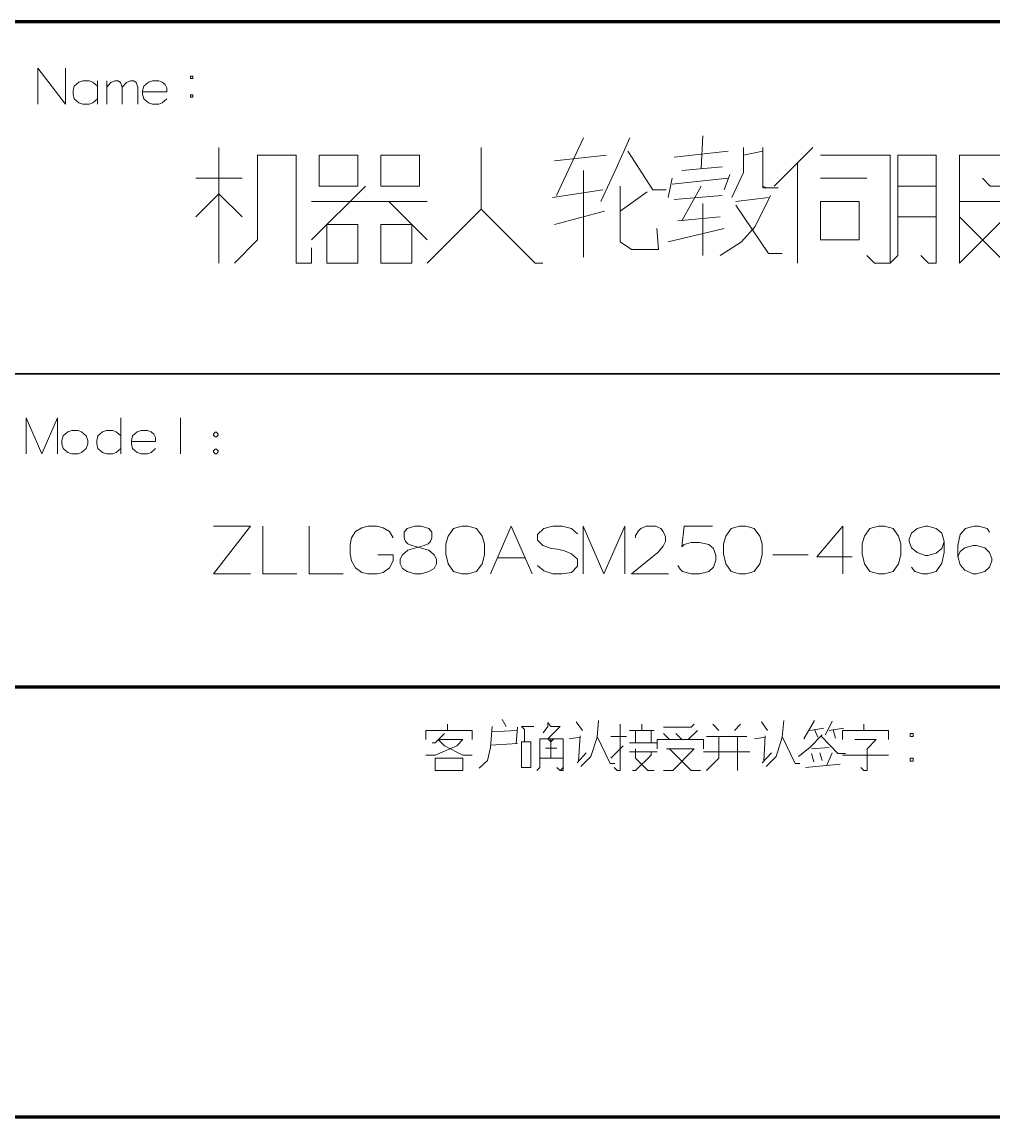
# Model space of a CAD drawing. Extents: x 2 to 295, y 3 to 209.
# Drawn here: x 172.93 to 213.55, y 5.1 to 50.92 of the extents above; entities that cross this region are included whole.
import ezdxf

# ---------------------------------------------------------------- set-up
doc = ezdxf.new("R2010")
doc.units = 0

msp = doc.modelspace()

# ---------------------------------------------------------------- linework, layer by layer
at = {"color": 7, "lineweight": 70}
for p, q in [((292.1, 50.917), (112.1, 50.917)), ((172.1, 23.1), (232.1, 23.1)), ((292.1, 5.1), (112.1, 5.1))]:
    msp.add_line(p, q, dxfattribs=at)
at = {"color": 7, "lineweight": 35}
msp.add_line((232.1, 36.193), (172.1, 36.193), dxfattribs=at)
at = {"color": 7, "lineweight": 13}
for points in [[(173.596, 48.982), (173.596, 47.482)], [(173.596, 48.982), (174.757, 47.482)], [(174.757, 48.982), (174.757, 47.482)], [(176.088, 48.232), (175.895, 48.402), (175.749, 48.45), (175.483, 48.45), (175.314, 48.402), (175.12, 48.232), (175.072, 48.039)], [(176.088, 47.482), (176.088, 48.45)], [(176.475, 47.482), (176.475, 48.45)], [(176.475, 48.184), (176.645, 48.378), (176.814, 48.45), (176.959, 48.45), (177.056, 48.378), (177.128, 48.184), (177.298, 48.378), (177.467, 48.45), (177.612, 48.45), (177.709, 48.378), (177.782, 48.184)], [(177.128, 48.184), (177.128, 47.482)], [(177.782, 48.184), (177.782, 47.482)], [(178.798, 48.402), (178.653, 48.45), (178.386, 48.45), (178.217, 48.402), (178.024, 48.232), (177.975, 48.039)], [(178.798, 48.402), (178.919, 48.305)], [(178.991, 47.991), (178.991, 48.16), (178.919, 48.305)], [(175.072, 48.039), (175.072, 47.894)], [(175.12, 47.7), (175.072, 47.894)], [(175.483, 47.482), (175.314, 47.531), (175.12, 47.7)], [(175.749, 47.482), (175.895, 47.531), (176.088, 47.7)], [(177.975, 48.039), (177.975, 47.894)], [(178.991, 47.991), (177.975, 47.991)], [(178.024, 47.7), (177.975, 47.894)], [(178.386, 47.482), (178.217, 47.531), (178.024, 47.7)], [(178.653, 47.482), (178.798, 47.531), (178.991, 47.7)], [(175.483, 47.482), (175.749, 47.482)], [(178.386, 47.482), (178.653, 47.482)], [(196.413, 46.069), (195.284, 43.649)], [(198.348, 46.069), (197.784, 44.778)], [(201.413, 46.149), (201.332, 44.778)], [(181.171, 40.827), (181.171, 45.665)], [(192.138, 45.665), (192.138, 43.085), (194.397, 40.827), (194.719, 40.827)], [(198.268, 45.504), (199.316, 43.891)], [(200.203, 45.262), (202.461, 45.504)], [(203.106, 45.665), (203.106, 44.617)], [(203.106, 45.343), (203.913, 45.504)], [(203.913, 45.665), (203.913, 43.972)], [(203.913, 45.665), (203.913, 44.052)], [(206.009, 45.665), (204.397, 44.052)], [(181.816, 40.827), (182.784, 41.794), (182.784, 45.343), (184.397, 45.343), (184.397, 40.827), (185.042, 40.827), (185.042, 41.472)], [(195.203, 45.101), (197.38, 45.343)], [(205.364, 40.827), (205.364, 45.02)], [(206.332, 45.343), (209.235, 45.343), (209.235, 40.827), (208.59, 40.827), (208.268, 41.149)], [(209.235, 40.827), (209.558, 41.149), (209.558, 45.343), (211.171, 45.343), (211.171, 40.827), (210.848, 40.827), (210.526, 41.149)], [(212.138, 43.407), (214.074, 43.407), (214.074, 42.762), (212.138, 40.827), (212.138, 45.343), (214.074, 45.343), (214.074, 44.052), (213.429, 44.052), (213.106, 44.375)], [(196.413, 44.698), (196.413, 42.923), (196.413, 41.069)], [(197.784, 44.778), (197.138, 43.407)], [(200.526, 44.698), (202.219, 44.859)], [(202.542, 44.536), (202.3, 43.891)], [(203.106, 44.617), (202.622, 43.569)], [(182.138, 44.375), (180.203, 44.375)], [(185.042, 41.794), (187.3, 44.052)], [(197.945, 44.052), (197.945, 41.714)], [(200.122, 44.375), (199.961, 43.569)], [(202.461, 44.375), (200.122, 44.133)], [(201.332, 44.052), (200.526, 42.601)], [(203.913, 44.052), (204.074, 43.972)], [(206.332, 44.375), (208.268, 44.375)], [(209.558, 44.052), (211.171, 44.052)], [(180.203, 42.762), (181.171, 43.73), (182.138, 42.762)], [(195.122, 43.569), (197.219, 43.891)], [(197.945, 43.004), (199.074, 43.81)], [(199.316, 43.891), (199.88, 43.891)], [(200.203, 43.488), (202.219, 43.649)], [(202.784, 43.407), (204.155, 43.569)], [(204.235, 43.649), (203.59, 42.359)], [(203.913, 43.972), (204.155, 43.972)], [(204.155, 43.972), (204.558, 43.972)], [(185.042, 43.407), (189.88, 43.407)], [(188.268, 43.407), (189.88, 41.794)], [(189.88, 40.827), (192.138, 43.085)], [(201.413, 43.327), (201.413, 41.149)], [(204.155, 41.23), (202.784, 43.246)], [(195.203, 42.439), (197.3, 43.004)], [(200.364, 42.601), (202.138, 42.762)], [(211.171, 42.762), (209.558, 42.762)], [(212.138, 42.762), (214.074, 40.827)], [(199.558, 41.391), (199.477, 42.278)], [(199.961, 41.714), (202.3, 42.278)], [(203.59, 42.359), (203.026, 41.714)], [(197.945, 41.714), (198.429, 41.391)], [(203.026, 41.714), (202.138, 41.149)], [(198.429, 41.391), (199.558, 41.391)], [(204.155, 41.23), (204.719, 41.23)], [(174.411, 34.354), (173.757, 32.854), (173.104, 34.354), (173.104, 32.854)], [(174.411, 34.354), (174.411, 32.854)], [(177.072, 32.854), (177.072, 34.354)], [(179.564, 34.354), (179.564, 32.854)], [(177.072, 33.604), (176.878, 33.773), (176.733, 33.822), (176.467, 33.822), (176.298, 33.773), (176.104, 33.604), (176.056, 33.41)], [(178.33, 33.773), (178.185, 33.822), (177.919, 33.822), (177.749, 33.773), (177.556, 33.604), (177.507, 33.41)], [(178.33, 33.773), (178.451, 33.676)], [(178.523, 33.362), (178.523, 33.531), (178.451, 33.676)], [(176.056, 33.41), (176.056, 33.265)], [(176.104, 33.072), (176.056, 33.265)], [(176.467, 32.854), (176.298, 32.902), (176.104, 33.072)], [(176.733, 32.854), (176.878, 32.902), (177.072, 33.072)], [(177.507, 33.41), (177.507, 33.265)], [(178.523, 33.362), (177.507, 33.362)], [(177.556, 33.072), (177.507, 33.265)], [(177.919, 32.854), (177.749, 32.902), (177.556, 33.072)], [(178.185, 32.854), (178.33, 32.902), (178.523, 33.072)], [(181.015, 33.047), (180.943, 32.975)], [(181.015, 33.047), (181.064, 33.047)], [(181.136, 32.975), (181.064, 33.047)], [(176.467, 32.854), (176.733, 32.854)], [(177.919, 32.854), (178.185, 32.854)], [(180.943, 32.975), (180.943, 32.926)], [(180.943, 32.926), (181.015, 32.854)], [(181.015, 32.854), (181.064, 32.854)], [(181.064, 32.854), (181.136, 32.926)], [(181.136, 32.975), (181.136, 32.926)], [(180.946, 29.822), (182.494, 29.822)], [(180.946, 27.822), (182.494, 29.822)], [(183.011, 29.822), (183.011, 27.822), (184.43, 27.822)], [(184.946, 29.822), (184.946, 27.822), (186.365, 27.822)], [(187.398, 29.822), (187.14, 29.758)], [(187.398, 29.822), (187.785, 29.822)], [(187.785, 29.822), (188.043, 29.758), (188.301, 29.597), (188.462, 29.339)], [(189.946, 29.726), (189.624, 29.822), (189.365, 29.822), (189.043, 29.726)], [(192.527, 27.822), (193.398, 29.822), (194.269, 27.822)], [(196.172, 29.5), (195.914, 29.726), (195.527, 29.822), (195.14, 29.822), (194.753, 29.726), (194.494, 29.468), (194.494, 29.242), (194.72, 29.016)], [(198.14, 29.822), (197.269, 27.822), (196.398, 29.822), (196.398, 27.822)], [(198.14, 29.822), (198.14, 27.822)], [(199.978, 27.822), (198.43, 27.822), (199.527, 28.726), (199.753, 28.984), (199.849, 29.177), (199.849, 29.371), (199.753, 29.597), (199.656, 29.726), (199.43, 29.822), (199.043, 29.822), (198.817, 29.726), (198.72, 29.629), (198.591, 29.435), (198.591, 29.339)], [(200.365, 28.177), (200.462, 28.016), (200.559, 27.919), (200.914, 27.822), (201.269, 27.822), (201.656, 27.919), (201.849, 28.113), (201.946, 28.403), (201.946, 28.597), (201.849, 28.887), (201.656, 29.048), (201.269, 29.145), (200.914, 29.145), (200.624, 29.048), (200.527, 28.951), (200.624, 29.822), (201.817, 29.822)], [(207.656, 28.532), (206.172, 28.532), (207.269, 29.822), (207.269, 28.855), (207.269, 27.822)], [(211.494, 29.177), (211.398, 29.532), (211.172, 29.726), (210.817, 29.822), (210.72, 29.822), (210.365, 29.726), (210.14, 29.532), (210.043, 29.274), (210.043, 29.177), (210.14, 28.919), (210.365, 28.726), (210.72, 28.597), (210.817, 28.597), (211.172, 28.693), (211.398, 28.887), (211.494, 29.177), (211.494, 28.726), (211.398, 28.274), (211.172, 27.919), (210.817, 27.822), (210.591, 27.822), (210.269, 27.919), (210.14, 28.113)], [(213.398, 29.564), (213.301, 29.726), (212.946, 29.822), (212.753, 29.822), (212.398, 29.726), (212.172, 29.468), (212.075, 29.016), (212.075, 28.564), (212.172, 28.21), (212.365, 27.984), (212.72, 27.822), (212.849, 27.822), (213.204, 27.919), (213.398, 28.113), (213.494, 28.371), (213.494, 28.468), (213.398, 28.726), (213.204, 28.919), (212.849, 29.016), (212.72, 29.016), (212.365, 28.919), (212.172, 28.758), (212.075, 28.532)], [(186.72, 29.339), (186.656, 29.048)], [(186.72, 29.339), (186.882, 29.597)], [(186.882, 29.597), (187.14, 29.758)], [(188.849, 28.048), (188.753, 28.242), (188.753, 28.435), (188.849, 28.629), (189.075, 28.822), (189.753, 29.016), (189.914, 29.081), (190.011, 29.177), (190.075, 29.339), (190.075, 29.564), (189.946, 29.726)], [(189.043, 29.726), (188.914, 29.564), (188.914, 29.339), (188.978, 29.177), (189.075, 29.081), (189.236, 29.016), (189.946, 28.822)], [(186.656, 28.661), (186.656, 29.048)], [(194.72, 29.016), (195.075, 28.887)], [(195.075, 28.887), (195.333, 28.855)], [(186.656, 28.661), (186.72, 28.371)], [(188.462, 28.371), (188.462, 28.629), (187.817, 28.629)], [(190.172, 28.629), (189.946, 28.822)], [(190.172, 28.629), (190.269, 28.435), (190.269, 28.242), (190.172, 28.048), (189.946, 27.919)], [(192.817, 28.5), (193.978, 28.5)], [(195.333, 28.855), (195.624, 28.79)], [(195.624, 28.79), (195.914, 28.661), (196.172, 28.435)], [(196.172, 28.435), (196.172, 28.145)], [(204.333, 28.629), (205.817, 28.629)], [(186.72, 28.371), (186.882, 28.081)], [(186.882, 28.081), (187.14, 27.887)], [(187.785, 27.822), (188.043, 27.887), (188.301, 28.081), (188.462, 28.371)], [(188.849, 28.048), (189.043, 27.919), (189.365, 27.822), (189.624, 27.822), (189.946, 27.919)], [(195.914, 27.887), (195.527, 27.822), (195.14, 27.822), (194.753, 27.951), (194.494, 28.177)], [(196.172, 28.145), (195.914, 27.887)], [(180.946, 27.822), (182.494, 27.822)], [(187.14, 27.887), (187.398, 27.822)], [(187.785, 27.822), (187.398, 27.822)], [(190.726, 21.278), (190.726, 21.536)], [(193.017, 21.73), (193.178, 21.439)], [(194.726, 21.181), (194.92, 21.439), (194.92, 21.601), (195.049, 21.439), (195.436, 21.439), (194.92, 20.923), (195.049, 20.794), (195.178, 20.923)], [(196.113, 21.633), (196.372, 21.278)], [(197.049, 21.698), (196.984, 20.988)], [(197.694, 19.73), (197.823, 19.601), (197.952, 19.601), (197.952, 21.536)], [(198.855, 21.278), (198.855, 21.536)], [(199.759, 21.407), (200.92, 21.407), (201.049, 21.536)], [(202.081, 21.278), (201.823, 21.536)], [(202.984, 21.536), (202.726, 21.278)], [(203.855, 21.633), (204.113, 21.278)], [(204.791, 21.698), (204.726, 20.988)], [(206.081, 21.698), (205.63, 20.923)], [(206.533, 21.085), (206.823, 21.665)], [(208.146, 21.278), (208.146, 21.536)], [(191.759, 20.891), (191.759, 21.278), (189.823, 21.278), (189.823, 20.891)], [(190.081, 20.762), (190.21, 20.762), (190.597, 21.149)], [(192.597, 21.439), (192.533, 20.568)], [(192.565, 21.214), (193.63, 21.278)], [(193.662, 21.407), (193.597, 20.73)], [(194.339, 21.439), (193.823, 21.439), (193.952, 21.31), (193.952, 20.794)], [(198.339, 21.278), (199.372, 21.278)], [(198.597, 20.762), (198.597, 21.278)], [(199.243, 21.278), (199.243, 20.762)], [(200.017, 20.891), (199.759, 21.149)], [(200.533, 20.891), (200.275, 21.149)], [(201.178, 21.278), (200.791, 20.891)], [(205.888, 21.278), (206.468, 21.375)], [(206.404, 21.085), (205.888, 20.568)], [(206.081, 21.31), (206.21, 20.988)], [(206.694, 21.278), (207.307, 21.375)], [(206.855, 21.31), (206.952, 20.956)], [(209.178, 20.891), (209.178, 21.278), (207.243, 21.278), (207.243, 20.891)], [(189.823, 20.246), (190.21, 20.246), (191.113, 20.633), (191.372, 20.891), (190.339, 20.891), (190.597, 20.633), (191.372, 20.246), (191.759, 20.246)], [(192.533, 20.665), (193.662, 20.73)], [(194.468, 19.601), (194.597, 19.73), (194.597, 20.923), (195.565, 20.923), (195.565, 19.601), (195.436, 19.601)], [(195.049, 20.923), (195.049, 20.117)], [(195.823, 20.923), (196.275, 20.988)], [(196.275, 21.052), (196.21, 19.988)], [(196.984, 20.988), (196.726, 20.181)], [(196.984, 21.02), (197.533, 19.891)], [(198.21, 21.02), (197.565, 21.02)], [(198.081, 20.633), (197.565, 20.117)], [(199.501, 20.762), (198.339, 20.762)], [(201.436, 20.504), (201.436, 20.891), (199.501, 20.891), (199.501, 20.504)], [(201.565, 19.601), (202.081, 20.117), (202.081, 21.02)], [(201.565, 21.02), (203.243, 21.02)], [(202.855, 21.02), (202.855, 19.601)], [(203.565, 20.923), (204.017, 20.988)], [(204.017, 21.052), (203.952, 19.988)], [(204.726, 20.988), (204.468, 20.181)], [(204.726, 21.02), (205.275, 19.891)], [(206.372, 21.02), (207.049, 20.31)], [(207.759, 20.891), (208.662, 20.891), (208.275, 20.504), (208.275, 19.601), (208.146, 19.601), (208.017, 19.73)], [(192.533, 20.568), (192.404, 20.02)], [(194.823, 20.536), (195.307, 20.536)], [(196.146, 19.923), (196.533, 20.343)], [(196.726, 20.181), (196.307, 19.762)], [(198.339, 20.375), (199.501, 20.375)], [(199.243, 20.375), (199.243, 20.246), (198.597, 19.601), (198.468, 19.601)], [(199.372, 19.601), (199.113, 19.601), (198.597, 20.117), (198.597, 20.504)], [(199.759, 19.601), (200.146, 19.601), (201.049, 20.504), (199.888, 20.504)], [(200.017, 20.504), (200.92, 19.601), (201.307, 19.601)], [(203.372, 20.375), (201.436, 20.375)], [(203.888, 19.923), (204.275, 20.343)], [(204.468, 20.181), (204.049, 19.762)], [(205.888, 20.568), (205.404, 20.181)], [(205.952, 20.504), (206.694, 20.568)], [(205.952, 20.31), (206.049, 19.956)], [(206.307, 20.343), (206.404, 20.02)], [(206.823, 20.343), (206.597, 19.827)], [(207.049, 20.31), (207.372, 20.31)], [(207.243, 20.246), (209.178, 20.246)], [(192.404, 20.02), (192.049, 19.698)], [(194.597, 20.117), (195.565, 20.117)], [(195.307, 19.73), (195.436, 19.601), (195.565, 19.73)], [(197.533, 19.891), (197.726, 19.891)], [(205.275, 19.891), (205.468, 19.891)], [(205.694, 19.73), (207.146, 19.859)]]:
    msp.add_lwpolyline(points, dxfattribs=at)
for points in [[(179.983, 48.547), (180.08, 48.547), (180.08, 48.644), (179.983, 48.644)], [(179.983, 47.773), (180.08, 47.773), (180.08, 47.87), (179.983, 47.87)], [(186.977, 44.052), (185.364, 44.052), (185.364, 45.343), (186.977, 45.343)], [(189.558, 44.052), (189.558, 45.343), (187.945, 45.343), (187.945, 44.052)], [(207.945, 41.794), (206.332, 41.794), (206.332, 43.407), (207.945, 43.407)], [(186.977, 42.439), (185.687, 42.439), (185.687, 40.827), (186.977, 40.827)], [(189.235, 42.439), (187.945, 42.439), (187.945, 40.827), (189.235, 40.827)], [(175.015, 33.822), (174.846, 33.773), (174.653, 33.604), (174.604, 33.41), (174.604, 33.265), (174.653, 33.072), (174.846, 32.902), (175.015, 32.854), (175.282, 32.854), (175.427, 32.902), (175.62, 33.072), (175.693, 33.265), (175.693, 33.41), (175.62, 33.604), (175.427, 33.773), (175.282, 33.822)], [(181.015, 33.556), (181.064, 33.556), (181.136, 33.628), (181.136, 33.676), (181.064, 33.749), (181.015, 33.749), (180.943, 33.676), (180.943, 33.628)], [(191.333, 29.822), (190.978, 29.726), (190.753, 29.403), (190.656, 29.081), (190.656, 28.661), (190.753, 28.242), (190.978, 27.919), (191.333, 27.822), (191.591, 27.822), (191.946, 27.919), (192.172, 28.242), (192.269, 28.629), (192.269, 29.081), (192.172, 29.403), (191.946, 29.726), (191.591, 29.822)], [(202.946, 29.822), (202.591, 29.726), (202.365, 29.403), (202.269, 29.081), (202.269, 28.661), (202.365, 28.242), (202.591, 27.919), (202.946, 27.822), (203.204, 27.822), (203.559, 27.919), (203.785, 28.242), (203.882, 28.629), (203.882, 29.081), (203.785, 29.403), (203.559, 29.726), (203.204, 29.822)], [(208.753, 29.822), (208.398, 29.726), (208.172, 29.403), (208.075, 29.081), (208.075, 28.661), (208.172, 28.242), (208.398, 27.919), (208.753, 27.822), (209.011, 27.822), (209.365, 27.919), (209.591, 28.242), (209.688, 28.629), (209.688, 29.081), (209.591, 29.403), (209.365, 29.726), (209.011, 29.822)], [(210.081, 21.02), (210.21, 21.02), (210.21, 21.149), (210.081, 21.149)], [(193.823, 20.794), (194.21, 20.794), (194.21, 19.73), (193.823, 19.73)], [(190.21, 20.117), (190.21, 19.601), (191.372, 19.601), (191.372, 20.117)], [(210.081, 19.988), (210.21, 19.988), (210.21, 20.117), (210.081, 20.117)]]:
    msp.add_lwpolyline(points, close=True, dxfattribs=at)

doc.saveas('drawing.dxf')
